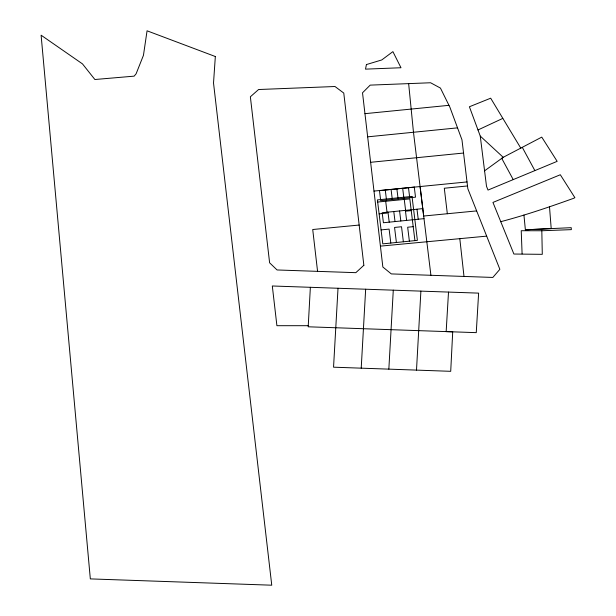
<?xml version="1.0" encoding="UTF-8"?>
<svg xmlns="http://www.w3.org/2000/svg" width="616" height="616" viewBox="0 0 616 616"><rect width="100%" height="100%" fill="white"/><g stroke="black" fill="none" stroke-linecap="round" stroke-linejoin="round"><path stroke-width="0.92" d="M416.501 370.116L420.89 291.122L478.624 293.131L476.26 332.648L308.192 326.796L310.364 287.302M361.215 368.16L365.658 289.212M388.842 369.138L393.285 290.175L420.89 291.122M338.015 288.257L333.549 367.19L450.712 371.317L452.714 331.816L446.161 331.608L448.51 292.084M484.569 170.84L503.218 157.303L541.764 137.122L557.164 161.346L488.011 190.075L486.501 186.286L480.264 136.097L469.4 106.761L490.683 98.198L520.828 148.202M477.993 129.961L502.779 118.411M500.646 221.714C525.309 215.254 549.464 206.984 573.45 198.383L574.89 197.69L560.314 174.751L492.946 202.425L513.89 254.031L542.288 254.331L541.818 230.754L521.228 230.723L522.098 253.884M463.555 153.037L370.632 162.301M448.964 105.328L364.957 113.667M457.534 127.859L367.66 136.837M422.792 208.616L382.182 212.713L383.414 222.746L424.024 218.649M379.117 213.86L387.133 213.051L385.693 201.263M411.242 210.618L405.698 211.18L404.265 199.438M381.081 229.907L389.104 229.098L390.814 243.058M413.205 226.665L407.669 227.227L409.378 241.179M373.989 191.076L467.028 181.936M377.67 202.048L409.802 198.891L414.922 240.625M467.505 185.963L461.969 139.824L449.857 107.138L440.448 88.088L430.599 82.76L370.193 85.123L362.516 92.793L382.852 267.021L391.314 273.912L492.831 277.439L499.861 269.308L467.844 188.758L467.505 185.963L444.298 188.234L447.332 213.744M476.645 210.911L423.677 216.024L413.475 132.309L408.647 83.614M380.395 246.13L486.671 236.136M359.166 225.048L312.72 229.514L317.571 271.356M523.939 215.03L525.371 229.806L551.205 228.598L549.51 206.868M525.371 229.806L571.217 227.666L571.34 229.637L541.818 230.754M308.239 325.702L276.907 325.695L272.31 285.986L393.285 290.175M480.264 136.097L503.218 157.303L501.74 158.374L513.143 179.449M522.322 147.401L534.742 170.347M420.089 186.548L430.915 275.29M416.993 209.201L418.218 219.234M408.485 187.718L409.717 197.751M402.687 188.304L403.911 198.337M405.39 210.372L406.614 220.405M396.881 188.889L398.113 198.922M399.584 210.957L400.816 220.99M403.365 241.788L401.524 226.742L394.556 227.443L396.404 242.488M391.083 189.474L392.307 199.507M393.786 211.542L395.018 221.575M385.277 190.059L386.509 200.092M387.98 212.127L389.212 222.16M459.79 238.507L463.994 276.438M215.338 56.526L213.521 83.006L271.756 585.2L90.329 578.894L41.11 35.204L82.482 63.895L94.887 79.51L134.157 76.145L136.113 73.789L143.451 55.317L147.062 30.8L215.338 56.526M366.42 64.564L365.504 69.138L400.985 67.745L392.9 51.629L381.774 59.944L366.42 64.564M363.856 265.296L355.825 272.672L277.069 269.962L269.608 262.801L250.365 96.781L258.589 89.52L334.989 86.51L343.774 93.07L363.856 265.296M414.291 187.133L379.479 190.644L380.703 200.677L415.515 197.166L414.291 187.133M412.012 196.412L377.408 199.907L382.79 243.867L417.394 240.371L412.012 196.412"/></g></svg>
